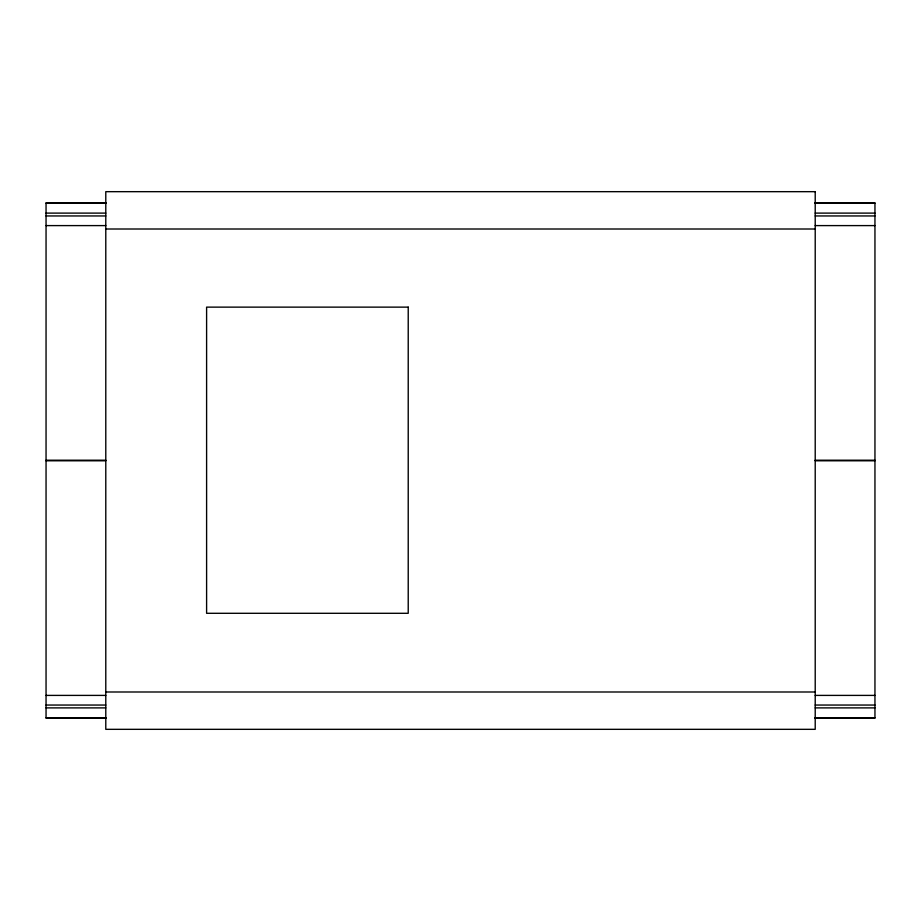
<?xml version="1.0" encoding="UTF-8"?>
<svg xmlns="http://www.w3.org/2000/svg" width="921" height="921" viewBox="0 0 921 921"><rect width="100%" height="100%" fill="white"/><g stroke="black" fill="none" stroke-linecap="round" stroke-linejoin="round"><path stroke-width="1.38" d="M106.237 202.908L46.05 202.908L46.05 718.092L106.237 718.092M814.763 202.908L874.95 202.908L874.95 718.092L814.763 718.092M46.05 203.092L105.788 203.115M815.212 203.115L874.95 203.092M46.05 213.108L105.788 213.108M815.212 213.108L874.95 213.108M46.05 215.951L105.788 215.951M815.212 215.951L874.95 215.951M46.05 225.599L105.788 225.599M815.212 225.599L874.95 225.599M105.788 229.007L815.212 229.007M46.05 460.212L105.788 460.212M815.212 460.212L874.95 460.212M46.05 460.788L105.788 460.788M815.212 460.788L874.95 460.788M105.788 691.993L815.212 691.993M46.05 695.401L105.788 695.401M815.212 695.401L874.95 695.401M46.05 705.049L105.788 705.049M815.212 705.049L874.95 705.049M46.05 707.892L105.788 707.892M815.212 707.892L874.95 707.892M46.05 717.885L105.788 717.885M815.212 717.885L874.95 717.908M815.212 191.672L105.788 191.672L105.788 729.328L815.212 729.328L815.212 191.672M408.222 307.13L206.603 307.13L206.603 613.294L408.222 613.294L408.222 307.13"/></g></svg>
